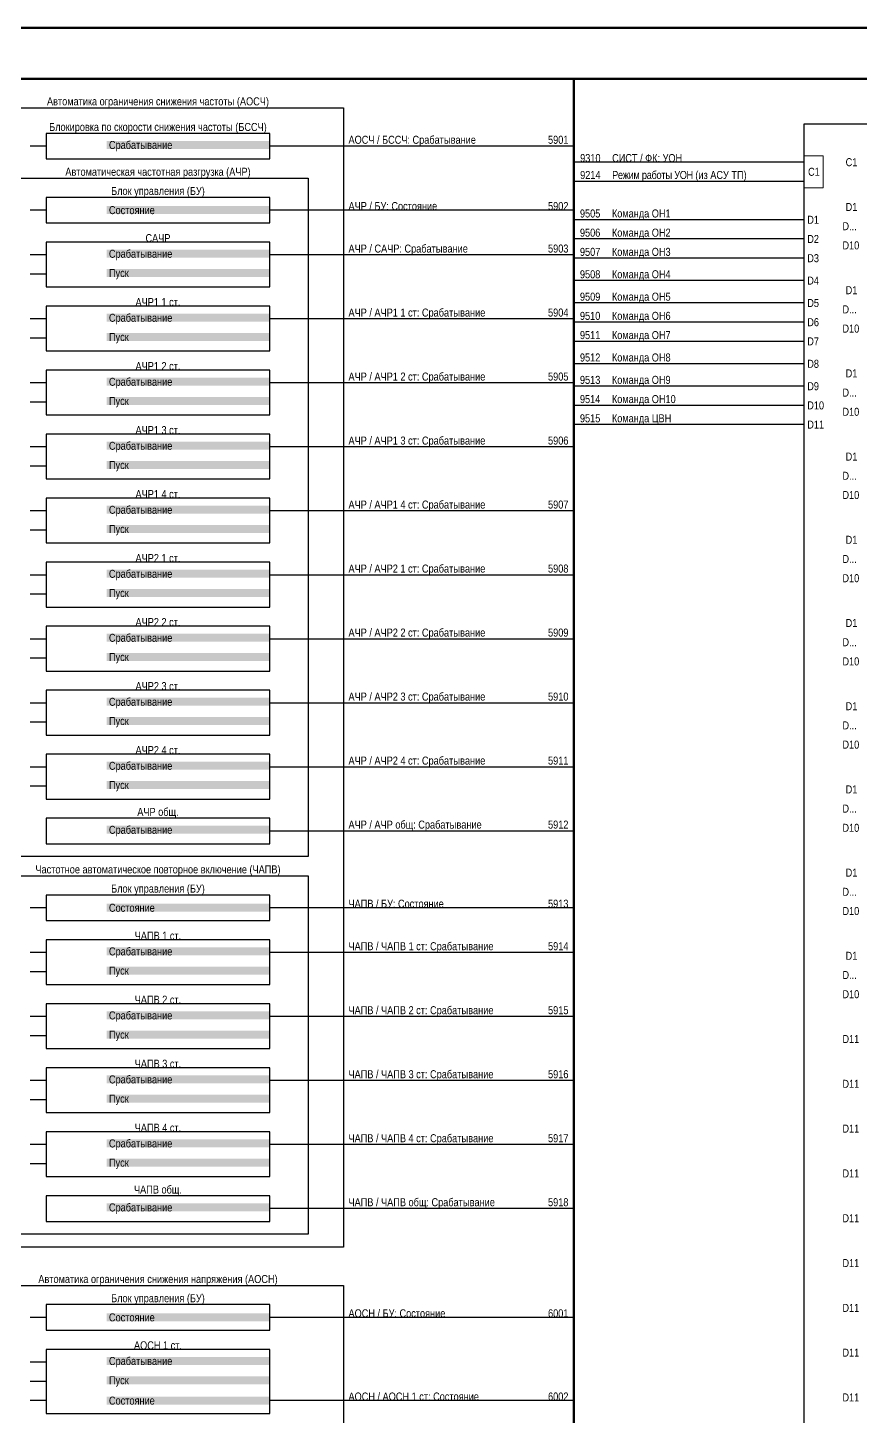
# Model space of a CAD drawing. Header units: millimetres. Extents: x 2179 to 12176, y -20554 to -12004.
# Drawn here: x 4153.3 to 4413.6, y -20151.9 to -19718 of the extents above; entities that cross this region are included whole.
import ezdxf
from ezdxf.enums import TextEntityAlignment as Align

# ---------------------------------------------------------------- set-up
doc = ezdxf.new("R2010")
doc.units = ezdxf.units.MM
for name, color, linetype, lineweight in [('GOOSE', 224, 'Continuous', 30), ('MMS', 190, 'Continuous', 30), ('Внутренняя шина', 4, 'Continuous', 70), ('Линии связи', 75, 'Continuous', 30), ('Основная', 7, 'Continuous', 30), ('Сигналы внутр.', 13, 'Continuous', 30), ('Тонкая', 7, 'Continuous', 13)]:
    doc.layers.add(name, color=color, linetype=linetype, lineweight=lineweight)
doc.layers.add('Рамка внешняя', color=8, linetype='Continuous', lineweight=40, plot=False)
doc.styles.add('2.5_Gost_RD', font='ARIALN.TTF', dxfattribs={"height": 2.5})
doc.styles.add('Narrow', font='ARIALN.TTF')
doc.styles.add('Табл дан', font='ARIALN.TTF')

# ---------------------------------------------------------------- blocks, each defined once
blk = doc.blocks.new('*U15')
at = {"lineweight": 50}
blk.add_lwpolyline([(20, 836), (1184, 836), (1184, 5), (20, 5)], close=True, dxfattribs=at)
at = {"style": '2.5_Gost_RD', "flags": 8}
blk.add_attdef('ФОРМАТ', text='', height=2.5, dxfattribs=at).set_placement((1134, 4), align=Align.TOP_LEFT)

msp = doc.modelspace()

# ---------------------------------------------------------------- linework, layer by layer
at = {"layer": 'Внутренняя шина'}
for points in [[(4064, -19734), (4778, -19734)], [(4324, -20526), (4324, -19734)]]:
    msp.add_lwpolyline(points, dxfattribs=at)
at = {"layer": 'Линии связи'}
for points in [[(4324, -19755), (4229, -19755)], [(4396, -19760), (4324, -19760)], [(4396, -19766), (4324, -19766)], [(4324, -19775), (4229, -19775)], [(4396, -19778), (4324, -19778)], [(4396, -19784), (4324, -19784)], [(4324, -19789), (4229, -19789)], [(4396, -19790), (4324, -19790)], [(4396, -19797), (4324, -19797)], [(4396, -19804), (4324, -19804)], [(4324, -19809), (4229, -19809)], [(4396, -19810), (4324, -19810)], [(4396, -19816), (4324, -19816)], [(4396, -19823), (4324, -19823)], [(4324, -19829), (4229, -19829)], [(4396, -19830), (4324, -19830)], [(4396, -19836), (4324, -19836)], [(4396, -19842), (4324, -19842)], [(4324, -19849), (4229, -19849)], [(4324, -19869), (4229, -19869)], [(4324, -19889), (4229, -19889)], [(4324, -19909), (4229, -19909)], [(4324, -19929), (4229, -19929)], [(4324, -19949), (4229, -19949)], [(4324, -19969), (4229, -19969)], [(4324, -19993), (4229, -19993)], [(4324, -20007), (4229, -20007)], [(4324, -20027), (4229, -20027)], [(4324, -20047), (4229, -20047)], [(4324, -20067), (4229, -20067)], [(4324, -20087), (4229, -20087)], [(4324, -20121), (4229, -20121)], [(4324, -20147), (4229, -20147)]]:
    msp.add_lwpolyline(points, dxfattribs=at)
at = {"layer": 'Основная'}
for points in [[(4136, -19743), (4252, -19743), (4252, -20099), (4136, -20099)], [(4396, -19748), (4512, -19748), (4512, -20184), (4396, -20184)], [(4229, -19751), (4159, -19751), (4159, -19759), (4229, -19759)], [(4147, -19765), (4241, -19765), (4241, -19977), (4147, -19977)], [(4229, -19771), (4159, -19771), (4159, -19779), (4229, -19779)], [(4229, -19785), (4159, -19785), (4159, -19799), (4229, -19799)], [(4229, -19805), (4159, -19805), (4159, -19819), (4229, -19819)], [(4229, -19825), (4159, -19825), (4159, -19839), (4229, -19839)], [(4229, -19845), (4159, -19845), (4159, -19859), (4229, -19859)], [(4229, -19865), (4159, -19865), (4159, -19879), (4229, -19879)], [(4229, -19885), (4159, -19885), (4159, -19899), (4229, -19899)], [(4229, -19905), (4159, -19905), (4159, -19919), (4229, -19919)], [(4229, -19925), (4159, -19925), (4159, -19939), (4229, -19939)], [(4229, -19945), (4159, -19945), (4159, -19959), (4229, -19959)], [(4229, -19965), (4159, -19965), (4159, -19973), (4229, -19973)], [(4147, -19983), (4241, -19983), (4241, -20095), (4147, -20095)], [(4229, -19989), (4159, -19989), (4159, -19997), (4229, -19997)], [(4229, -20003), (4159, -20003), (4159, -20017), (4229, -20017)], [(4229, -20023), (4159, -20023), (4159, -20037), (4229, -20037)], [(4229, -20043), (4159, -20043), (4159, -20057), (4229, -20057)], [(4229, -20063), (4159, -20063), (4159, -20077), (4229, -20077)], [(4229, -20083), (4159, -20083), (4159, -20091), (4229, -20091)], [(4136, -20111), (4252, -20111), (4252, -20507), (4136, -20507)], [(4229, -20117), (4159, -20117), (4159, -20125), (4229, -20125)], [(4229, -20131), (4159, -20131), (4159, -20151), (4229, -20151)]]:
    msp.add_lwpolyline(points, close=True, dxfattribs=at)
for points in [[(4159, -19755), (4154, -19755)], [(4159, -19775), (4154, -19775)], [(4159, -19789), (4154, -19789)], [(4159, -19795), (4154, -19795)], [(4159, -19809), (4154, -19809)], [(4159, -19815), (4154, -19815)], [(4159, -19829), (4154, -19829)], [(4159, -19835), (4154, -19835)], [(4159, -19849), (4154, -19849)], [(4159, -19855), (4154, -19855)], [(4159, -19869), (4154, -19869)], [(4159, -19875), (4154, -19875)], [(4159, -19889), (4154, -19889)], [(4159, -19895), (4154, -19895)], [(4159, -19909), (4154, -19909)], [(4159, -19915), (4154, -19915)], [(4159, -19929), (4154, -19929)], [(4159, -19935), (4154, -19935)], [(4159, -19949), (4154, -19949)], [(4159, -19955), (4154, -19955)], [(4159, -19993), (4154, -19993)], [(4159, -20007), (4154, -20007)], [(4159, -20013), (4154, -20013)], [(4159, -20027), (4154, -20027)], [(4159, -20033), (4154, -20033)], [(4159, -20047), (4154, -20047)], [(4159, -20053), (4154, -20053)], [(4159, -20067), (4154, -20067)], [(4159, -20073), (4154, -20073)], [(4159, -20121), (4154, -20121)], [(4159, -20135), (4154, -20135)], [(4159, -20141), (4154, -20141)], [(4159, -20147), (4154, -20147)]]:
    msp.add_lwpolyline(points, dxfattribs=at)
at = {"layer": 'Тонкая'}
msp.add_lwpolyline([(4396, -19758), (4402, -19758), (4402, -19768), (4396, -19768)], close=True, dxfattribs=at)

# ---------------------------------------------------------------- block references
at = {"layer": 'Рамка внешняя'}
msp.add_blockref('*U15', (3683, -20554), dxfattribs=at)

# ---------------------------------------------------------------- texts
at = {"layer": 'GOOSE', "char_height": 2.5, "width": 70.0735, "attachment_point": 7, "style": 'Narrow'}
for s, insert in [('9505^IКоманда ОН1', (4325.93, -19778)), ('\\pt10;9506^IКоманда ОН2', (4325.93, -19784)), ('9507^IКоманда ОН3', (4325.93, -19790)), ('9508^IКоманда ОН4', (4325.93, -19797)), ('9509^IКоманда ОН5', (4325.93, -19804)), ('\\pt10;9510^IКоманда ОН6', (4325.93, -19810)), ('9511^IКоманда ОН7', (4325.93, -19816)), ('9512^IКоманда ОН8', (4325.93, -19823)), ('9513^IКоманда ОН9', (4325.93, -19830)), ('9514^IКоманда ОН10^I', (4325.93, -19836)), ('9515^IКоманда ЦВН', (4325.93, -19842))]:
    msp.add_mtext(s, dxfattribs=dict(at, insert=insert))
at = {"layer": 'MMS', "char_height": 2.5, "attachment_point": 7, "style": 'Narrow'}
for s, insert, width in [('9310^IСИСТ / ФК: УОН', (4326, -19760), 48), ('9214^I{\\T0.95;Режим работы УОН} (из АСУ ТП)', (4326, -19766), 70)]:
    msp.add_mtext(s, dxfattribs=dict(at, insert=insert, width=width))
at = {"layer": 'Основная', "style": 'Табл дан'}
for s, p in [('C1', (4397.25, -19763)), ('C1', (4409, -19760)), ('D1', (4409, -19774)), ('D1', (4397, -19778)), ('D...', (4408, -19780)), ('D2', (4397, -19784)), ('D3', (4397, -19790)), ('D10', (4408, -19786)), ('D4', (4397, -19797)), ('D1', (4409, -19800)), ('D5', (4397, -19804)), ('D...', (4408, -19806)), ('D6', (4397, -19810)), ('D7', (4397, -19816)), ('D10', (4408, -19812)), ('D8', (4397, -19823)), ('D1', (4409, -19826)), ('D9', (4397, -19830)), ('D...', (4408, -19832)), ('D10', (4397, -19836)), ('D11', (4397, -19842)), ('D10', (4408, -19838)), ('D1', (4409, -19852)), ('D...', (4408, -19858)), ('D10', (4408, -19864)), ('D1', (4409, -19878)), ('D...', (4408, -19884)), ('D10', (4408, -19890)), ('D1', (4409, -19904)), ('D...', (4408, -19910)), ('D10', (4408, -19916)), ('D1', (4409, -19930)), ('D...', (4408, -19936)), ('D10', (4408, -19942)), ('D1', (4409, -19956)), ('D...', (4408, -19962)), ('D10', (4408, -19968)), ('D1', (4409, -19982)), ('D...', (4408, -19988)), ('D10', (4408, -19994)), ('D1', (4409, -20008)), ('D...', (4408, -20014)), ('D10', (4408, -20020)), ('D11', (4408, -20034)), ('D11', (4408, -20048)), ('D11', (4408, -20062)), ('D11', (4408, -20076)), ('D11', (4408, -20090)), ('D11', (4408, -20104)), ('D11', (4408, -20118)), ('D11', (4408, -20132)), ('D11', (4408, -20146))]:
    msp.add_text(s, height=2.5, dxfattribs=at).set_placement(p, align=Align.MIDDLE_LEFT)
at = {"layer": 'Основная', "char_height": 2.5, "attachment_point": 8, "style": 'Narrow'}
for s, insert, width in [('Автоматика ограничения снижения частоты (АОСЧ)', (4194, -19743), 116), ('\\A1;Блокировка по скорости снижения частоты (БССЧ)', (4194, -19751), 70), ('\\A1;Автоматическая частотная разгрузка (АЧР)', (4194, -19765), 94), ('\\A1;Блок управления (БУ)', (4194, -19771), 70), ('\\A1;САЧР', (4194, -19785), 70), ('\\A1;АЧР1 1 ст.', (4194, -19805), 70), ('\\A1;АЧР1 2 ст.', (4194, -19825), 70), ('\\A1;АЧР1 3 ст.', (4194, -19845), 70), ('\\A1;АЧР1 4 ст.', (4194, -19865), 70), ('\\A1;АЧР2 1 ст.', (4194, -19885), 70), ('\\A1;АЧР2 2 ст.', (4194, -19905), 70), ('\\A1;АЧР2 3 ст.', (4194, -19925), 70), ('\\A1;АЧР2 4 ст.', (4194, -19945), 70), ('\\A1;АЧР общ.', (4194, -19965), 70), ('\\A1;Частотное автоматическое повторное включение (ЧАПВ)', (4194, -19983), 94), ('\\A1;Блок управления (БУ)', (4194, -19989), 70), ('\\A1;ЧАПВ 1 ст.', (4194, -20003), 70), ('\\A1;ЧАПВ 2 ст.', (4194, -20023), 70), ('\\A1;ЧАПВ 3 ст.', (4194, -20043), 70), ('\\A1;ЧАПВ 4 ст.', (4194, -20063), 70), ('\\A1;ЧАПВ общ.', (4194, -20083), 70), ('Автоматика ограничения снижения напряжения (АОСН)', (4194, -20111), 116), ('\\A1;Блок управления (БУ)', (4194, -20117), 70), ('\\A1;АОСН 1 ст.', (4194, -20131), 70)]:
    msp.add_mtext(s, dxfattribs=dict(at, insert=insert, width=width))
at = {"layer": 'Основная', "char_height": 2.5, "width": 51, "attachment_point": 4, "style": 'Narrow', "bg_fill": 1, "box_fill_scale": 1, "bg_fill_color": 9, "bg_fill_transparency": 0}
for s, insert in [('\\pl0.67568;Срабатывание', (4178, -19755)), ('\\pl0.67568;Состояние', (4178, -19775)), ('\\pl0.67568;Срабатывание', (4178, -19789)), ('\\pl0.67568;Пуск', (4178, -19795)), ('\\pl0.67568;Срабатывание', (4178, -19809)), ('\\pl0.67568;Пуск', (4178, -19815)), ('\\pl0.67568;Срабатывание', (4178, -19829)), ('\\pl0.67568;Пуск', (4178, -19835)), ('\\pl0.67568;Срабатывание', (4178, -19849)), ('\\pl0.67568;Пуск', (4178, -19855)), ('\\pl0.67568;Срабатывание', (4178, -19869)), ('\\pl0.67568;Пуск', (4178, -19875)), ('\\pl0.67568;Срабатывание', (4178, -19889)), ('\\pl0.67568;Пуск', (4178, -19895)), ('\\pl0.67568;Срабатывание', (4178, -19909)), ('\\pl0.67568;Пуск', (4178, -19915)), ('\\pl0.67568;Срабатывание', (4178, -19929)), ('\\pl0.67568;Пуск', (4178, -19935)), ('\\pl0.67568;Срабатывание', (4178, -19949)), ('\\pl0.67568;Пуск', (4178, -19955)), ('\\pl0.67568;Срабатывание', (4178, -19969)), ('\\pl0.67568;Состояние', (4178, -19993)), ('\\pl0.67568;Срабатывание', (4178, -20007)), ('\\pl0.67568;Пуск', (4178, -20013)), ('\\pl0.67568;Срабатывание', (4178, -20027)), ('\\pl0.67568;Пуск', (4178, -20033)), ('\\pl0.67568;Срабатывание', (4178, -20047)), ('\\pl0.67568;Пуск', (4178, -20053)), ('\\pl0.67568;Срабатывание', (4178, -20067)), ('\\pl0.67568;Пуск', (4178, -20073)), ('\\pl0.67568;Срабатывание', (4178, -20087)), ('\\pl0.67568;Состояние', (4178, -20121)), ('\\pl0.67568;Срабатывание', (4178, -20135)), ('\\pl0.67568;Пуск', (4178, -20141)), ('\\pl0.67568;Состояние', (4178, -20147))]:
    msp.add_mtext(s, dxfattribs=dict(at, insert=insert))
at = {"layer": 'Сигналы внутр.', "char_height": 2.5, "width": 70.43, "attachment_point": 7, "style": 'Табл дан'}
for s, insert in [('АОСЧ / БССЧ: Срабатывание^I^I   ^I   5901', (4253.57, -19755)), ('АЧР / БУ: Состояние^I^I^I   ^I   5902', (4253.57, -19775)), ('АЧР / САЧР: Срабатывание^I^I   ^I   5903', (4253.57, -19789)), ('АЧР / АЧР1 1 ст: Срабатывание^I   ^I   5904', (4253.57, -19809)), ('АЧР / АЧР1 2 ст: Срабатывание^I   ^I   5905', (4253.57, -19829)), ('АЧР / АЧР1 3 ст: Срабатывание^I   ^I   5906', (4253.57, -19849)), ('АЧР / АЧР1 4 ст: Срабатывание^I   ^I   5907', (4253.57, -19869)), ('АЧР / АЧР2 1 ст: Срабатывание^I   ^I   5908', (4253.57, -19889)), ('АЧР / АЧР2 2 ст: Срабатывание^I   ^I   5909', (4253.57, -19909)), ('АЧР / АЧР2 3 ст: Срабатывание^I   ^I   5910', (4253.57, -19929)), ('АЧР / АЧР2 4 ст: Срабатывание^I   ^I   5911', (4253.57, -19949)), ('АЧР / АЧР общ: Срабатывание^I   ^I   5912', (4253.57, -19969)), ('ЧАПВ / БУ: Состояние^I^I^I   ^I   5913', (4253.57, -19993)), ('ЧАПВ / ЧАПВ 1 ст: Срабатывание^I   ^I   5914', (4253.57, -20007)), ('ЧАПВ / ЧАПВ 2 ст: Срабатывание^I   ^I   5915', (4253.57, -20027)), ('ЧАПВ / ЧАПВ 3 ст: Срабатывание^I   ^I   5916', (4253.57, -20047)), ('ЧАПВ / ЧАПВ 4 ст: Срабатывание^I   ^I   5917', (4253.57, -20067)), ('ЧАПВ / ЧАПВ общ: Срабатывание^I   ^I   5918', (4253.57, -20087)), ('АОСН / БУ: Состояние^I^I   ^I   6001', (4253.57, -20121)), ('АОСН / АОСН 1 ст: Состояние^I   ^I   6002', (4253.57, -20147))]:
    msp.add_mtext(s, dxfattribs=dict(at, insert=insert))

doc.saveas('drawing.dxf')
